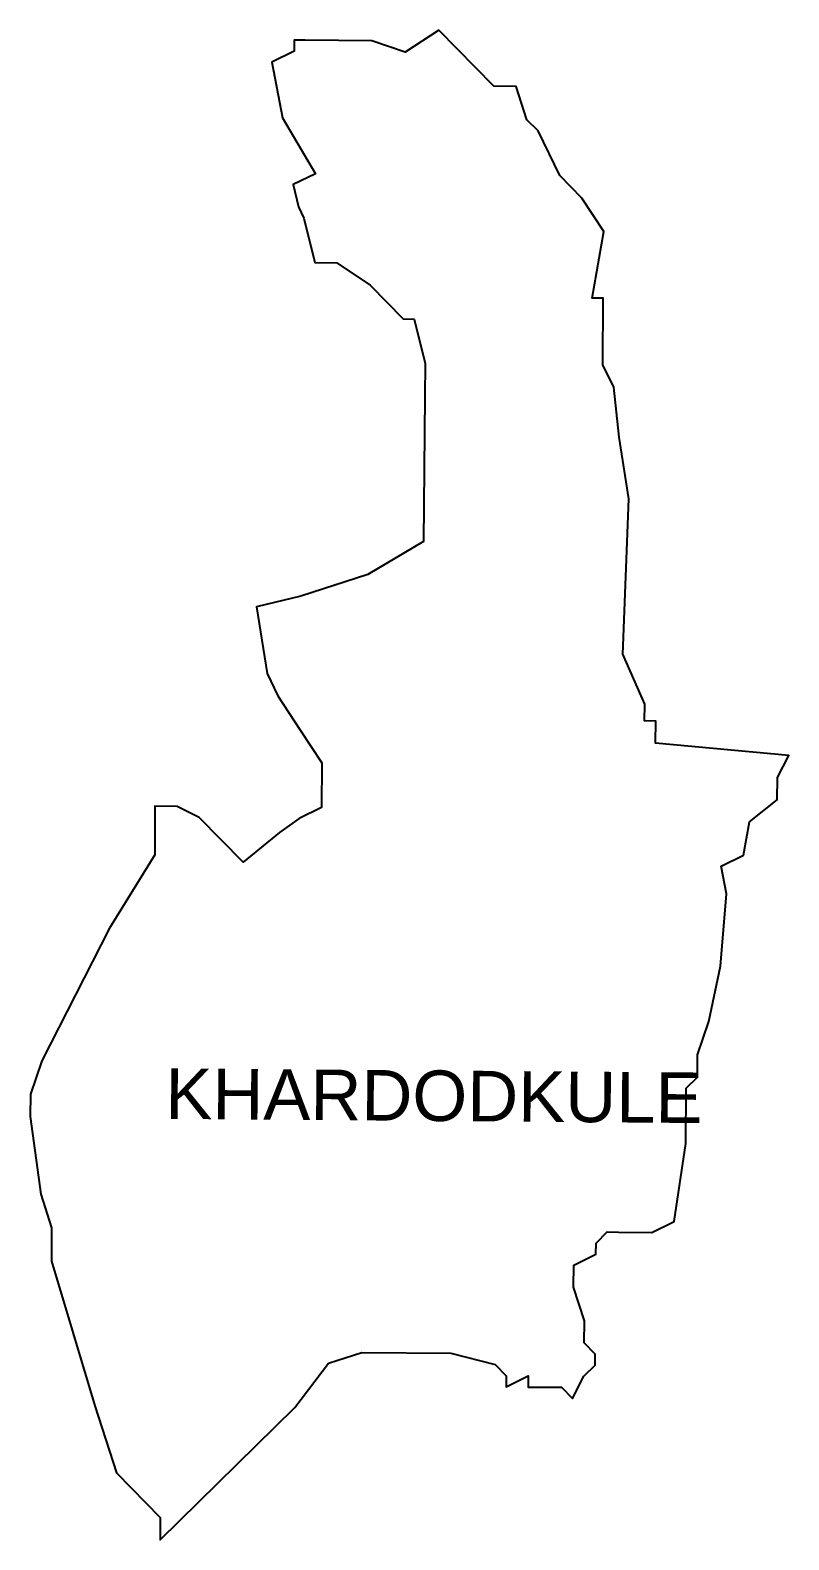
# Model space of a CAD drawing. Header units: metres. Extents: x 280536 to 282366, y 2032766 to 2034287.
# Drawn here: x 281602 to 282366, y 2032766 to 2034287 of the extents above; entities that cross this region are included whole.
import ezdxf

# ---------------------------------------------------------------- set-up
doc = ezdxf.new("R2010")
doc.units = ezdxf.units.M
doc.layers.add('VILLAGE BOUNDRY', color=10, linetype='Continuous')
doc.layers.add('VILLAGE NAME', color=250, linetype='Continuous')
doc.styles.get("Standard").update_dxf_attribs({"font": 'simplex.shx'})

msp = doc.modelspace()

# ---------------------------------------------------------------- linework, layer by layer
at = {"layer": 'VILLAGE BOUNDRY'}
msp.add_lwpolyline([(282262.7, 2033165), (282263.1, 2033221), (282274.4, 2033232.1), (282274.6, 2033254.5), (282286, 2033288), (282297.7, 2033343.9), (282303.8, 2033416.6), (282298.4, 2033444.7), (282320.9, 2033455.7), (282326.8, 2033489.2), (282354.9, 2033511.4), (282355.1, 2033533.8), (282366.5, 2033556.1), (282232.2, 2033568.4), (282232.4, 2033590.7), (282221.2, 2033590.8), (282221.3, 2033607.6), (282199.3, 2033658.2), (282205.3, 2033814.7), (282195.4, 2033876.6), (282190.1, 2033927), (282179.1, 2033949.5), (282179.6, 2034016.7), (282168.5, 2034016.7), (282180.2, 2034083.9), (282158, 2034117.6), (282135.8, 2034140.2), (282113.8, 2034185.2), (282102.6, 2034196.4), (282091.7, 2034230.1), (282069.3, 2034230.3), (282013.8, 2034286.7), (281980, 2034264.5), (281946.5, 2034276), (281912.9, 2034276.3), (281879.3, 2034276.5), (281868.1, 2034276.6), (281868, 2034265.4), (281845.5, 2034254.4), (281856.3, 2034198.3), (281889.5, 2034142.1), (281867, 2034131.1), (281872.4, 2034108.6), (281877.9, 2034097.4), (281888.8, 2034052.5), (281911.2, 2034052.3), (281944.6, 2034029.7), (281977.9, 2033995.8), (281989.1, 2033995.7), (282000, 2033950.9), (281999.7, 2033917.3), (281998.6, 2033771.7), (281942.3, 2033738.5), (281875, 2033716.6), (281830.1, 2033705.8), (281840.8, 2033638.5), (281851.8, 2033616.1), (281874, 2033582.3), (281896.1, 2033548.5), (281895.8, 2033503.7), (281873.3, 2033492.7), (281853.4, 2033478.6), (281816.9, 2033448.4), (281772.5, 2033493.5), (281750.2, 2033504.8), (281727.8, 2033505), (281727.8, 2033456), (281682.1, 2033382.2), (281613.8, 2033248.4), (281602.4, 2033214.8), (281602.2, 2033192.4), (281612.8, 2033114), (281623.7, 2033080.3), (281623.5, 2033046.7), (281667.2, 2032900.8), (281689, 2032833.4), (281733.3, 2032788.3), (281733.3, 2032765.9), (281868.7, 2032899.3), (281902.6, 2032943.8), (281936.3, 2032954.7), (282025.9, 2032954), (282070.6, 2032942.5), (282081.7, 2032931.2), (282081.6, 2032920), (282104, 2032931), (282104, 2032919.8), (282137.6, 2032919.6), (282148.7, 2032908.3), (282160.1, 2032930.6), (282171.4, 2032941.7), (282171.5, 2032952.9), (282160.4, 2032964.2), (282160.5, 2032986.6), (282149.6, 2033020.3), (282149.8, 2033042.7), (282172.2, 2033053.7), (282172.3, 2033064.9), (282183.6, 2033076), (282194.8, 2033075.9), (282228.4, 2033075.6), (282250.9, 2033086.7)], close=True, dxfattribs=at)

# ---------------------------------------------------------------- texts
at = {"layer": 'VILLAGE NAME', "insert": (281738.6, 2033240.9), "char_height": 50.893, "attachment_point": 1, "rotation": 359.5442}
msp.add_mtext_dynamic_manual_height_columns('{\\fArial|b0|i0|c0|p34;KHARDODKULE}', width=87.355, gutter_width=254.5, heights=[0], dxfattribs=at)

doc.saveas('drawing.dxf')
